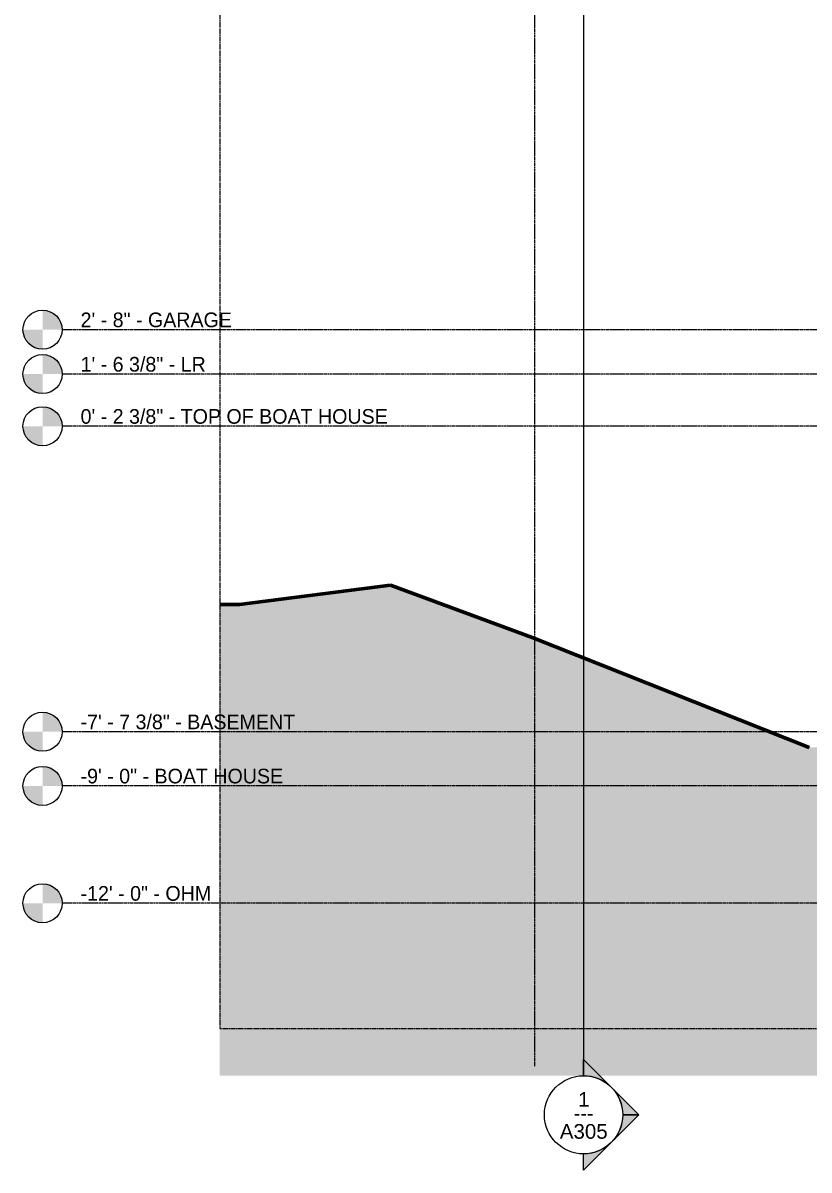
# Model space of a CAD drawing. Header units: inches. Extents: x -8998 to -7518, y -226 to 479.
# Drawn here: x -8219.5 to -7978.3, y -225.9 to 126.1 of the extents above; entities that cross this region are included whole.
import ezdxf

# ---------------------------------------------------------------- set-up
doc = ezdxf.new("R2010")
doc.units = ezdxf.units.IN
doc.header["$MEASUREMENT"] = 0
doc.linetypes.add('Aligning Line 1_8_', pattern=[0.25, 0.125, -0.125])
doc.linetypes.add('Grid Line 1_2_', pattern=[0.875, 0.5, -0.125, 0.125, -0.125])
for name, color, linetype, lineweight in [('A-FLOR-LEVL', 51, 'Continuous', 9), ('A-FLOR-LEVL-1', 51, 'Grid Line 1_2_', 9), ('C-TOPO', 7, 'Continuous', 9), ('C-TOPO-1', 7, 'Continuous', 60), ('G-ANNO-SYMB', 111, 'Aligning Line 1_8_', 9), ('G-ANNO-SYMB-1', 111, 'Continuous', 9), ('S-GRID-1', 1, 'Grid Line 1_2_', 9)]:
    doc.layers.add(name, color=color, linetype=linetype, lineweight=lineweight)
doc.styles.add('Arial_1', font='arial.ttf', dxfattribs={"height": 4.5})
doc.styles.add('Century Gothic', font='ufonts.com_century-gothic.ttf', dxfattribs={"height": 4.5})

# ---------------------------------------------------------------- blocks, each defined once
blk = doc.blocks.new('Level - Level Head - Circle-50818-Section 26')
at = {"layer": 'A-FLOR-LEVL'}
h = blk.add_hatch(color=256, dxfattribs=at)
edge = h.paths.add_edge_path(flags=0)
edge.add_line((8283.6, 32), (8289.6, 32))
edge.add_arc((8283.6, 32), 6, 0, 90)
edge.add_line((8283.6, 38), (8283.6, 32))
h = blk.add_hatch(color=256, dxfattribs=at)
edge = h.paths.add_edge_path(flags=0)
edge.add_line((8283.6, 26), (8283.6, 32))
edge.add_line((8283.6, 32), (8277.6, 32))
edge.add_arc((8283.6, 32), 6, 180, 270)
blk.add_circle((8283.6, 32), 6, dxfattribs=at)
blk = doc.blocks.new('Section - Section Head - Filled-22785-Section 26')
at = {"layer": 'G-ANNO-SYMB-1'}
h = blk.add_hatch(color=256, dxfattribs=at)
edge = h.paths.add_edge_path(flags=0)
edge.add_arc((8666.17, 417.77), 12.02, 47.9216, 90)
edge.add_line((8666.17, 429.79), (8666.17, 434.74))
edge.add_line((8666.17, 434.74), (8674.22, 426.69))
h = blk.add_hatch(color=256, dxfattribs=at)
edge = h.paths.add_edge_path(flags=0)
edge.add_line((8674.65, 426.26), (8683.14, 417.77))
edge.add_line((8683.14, 417.77), (8678.17, 417.77))
edge.add_arc((8666.17, 417.77), 12, 360, 405)
h = blk.add_hatch(color=256, dxfattribs=at)
edge = h.paths.add_edge_path(flags=0)
edge.add_arc((8666.17, 417.77), 12, 315, 360)
edge.add_line((8678.17, 417.77), (8683.14, 417.77))
edge.add_line((8683.14, 417.77), (8674.65, 409.28))
h = blk.add_hatch(color=256, dxfattribs=at)
edge = h.paths.add_edge_path(flags=0)
edge.add_line((8674.22, 408.85), (8666.17, 400.8))
edge.add_line((8666.17, 400.8), (8666.17, 405.75))
edge.add_arc((8666.17, 417.77), 12.02, 270, 312.0784)
for p, q in [((8674.22, 426.69), (8666.17, 434.74)), ((8666.17, 434.74), (8666.17, 429.79)), ((8683.14, 417.77), (8674.65, 426.26)), ((8674.65, 409.28), (8683.14, 417.77)), ((8678.17, 417.77), (8683.14, 417.77)), ((8683.14, 417.77), (8678.17, 417.77)), ((8666.17, 400.8), (8674.22, 408.85)), ((8666.17, 405.75), (8666.17, 400.8))]:
    blk.add_line(p, q, dxfattribs=at)
for centre, radius, start, end in [((8666.17, 417.79), 12, 90, 270), ((8666.17, 417.79), 12, 270, 90), ((8666.17, 417.77), 12.02, 47.9216, 90), ((8666.17, 417.77), 12, 360, 45), ((8666.17, 417.77), 12, 315, 360), ((8666.17, 417.77), 12.02, 270, 312.0784)]:
    blk.add_arc(centre, radius, start, end, dxfattribs=at)

msp = doc.modelspace()

# ---------------------------------------------------------------- hatches: boundary and pattern name
at = {"layer": 'C-TOPO'}
msp.add_hatch(color=256, dxfattribs=at).paths.add_polyline_path([(-8131.29, -196.92), (-7804.26, -196.92), (-7804.26, -157), (-7811.26, -157), (-7811.26, -145), (-7804.26, -145), (-7804.26, -96.19), (-7978.34, -96.19), (-8063.24, -62.4), (-8106.78, -46.35), (-8153.01, -52.37), (-8159.14, -52.37), (-8159.14, -196.92), (-8153.01, -196.92)], flags=0)

# ---------------------------------------------------------------- linework, layer by layer
at = {"layer": 'A-FLOR-LEVL-1'}
for p, q in [((-7518.36, 32), (-8207.49, 32)), ((-7518.36, 18.37), (-8207.49, 18.37)), ((-7518.36, 2.37), (-8207.49, 2.37)), ((-7518.36, -91.37), (-8207.49, -91.37)), ((-7518.36, -108), (-8207.49, -108)), ((-7518.36, -144), (-8207.49, -144))]:
    msp.add_line(p, q, dxfattribs=at)
at = {"layer": 'C-TOPO'}
for p, q in [((-8106.78, -46.35), (-8153.01, -52.37)), ((-8106.78, -46.35), (-8063.24, -62.4)), ((-8153.01, -52.37), (-8159.14, -52.37)), ((-8063.24, -62.4), (-7978.34, -96.19))]:
    msp.add_line(p, q, dxfattribs=at)
at = {"layer": 'C-TOPO-1'}
for p, q in [((-8106.78, -46.35), (-8153.01, -52.37)), ((-8063.24, -62.4), (-8106.78, -46.35)), ((-8153.01, -52.37), (-8159.14, -52.37)), ((-7978.34, -96.19), (-8063.24, -62.4))]:
    msp.add_line(p, q, dxfattribs=at)
at = {"layer": 'G-ANNO-SYMB'}
for p, q in [((-8159.11, 405.77), (-8159.11, -182.48)), ((-8159.11, -182.48), (-7566.74, -182.48))]:
    msp.add_line(p, q, dxfattribs=at)
at = {"layer": 'G-ANNO-SYMB-1'}
msp.add_line((-8047.51, 405.77), (-8047.51, -196.9), dxfattribs=at)
at = {"layer": 'S-GRID-1'}
msp.add_line((-8062.51, -194), (-8062.51, 454.14), dxfattribs=at)

# ---------------------------------------------------------------- block references
at = {"layer": 'A-FLOR-LEVL'}
for p in [(-16497.08, 0), (-16497.08, -13.62), (-16497.08, -29.62), (-16497.08, -123.37), (-16497.08, -140), (-16497.08, -176)]:
    msp.add_blockref('Level - Level Head - Circle-50818-Section 26', p, dxfattribs=at)
at = {"layer": 'G-ANNO-SYMB-1', "extrusion": (0, 0, -1), "rotation": 180}
msp.add_blockref('Section - Section Head - Filled-22785-Section 26', (16713.68, 208.87), dxfattribs=at)

# ---------------------------------------------------------------- texts
at = {"layer": 'A-FLOR-LEVL', "char_height": 4.5, "attachment_point": 1, "style": 'Century Gothic'}
for s, insert, width in [('2\' - 8" - GARAGE', (-8201.81, 37.28), 59.388), ('1\' - 6 3/8" - LR', (-8201.81, 23.65), 48.3285), ('0\' - 2 3/8" - TOP OF BOAT HOUSE', (-8201.81, 7.65), 116.5035), ('-7\' - 7 3/8" - BASEMENT', (-8201.81, -86.1), 81.0525), ('-9\' - 0" - BOAT HOUSE', (-8201.81, -102.72), 75.9015), ('-12\' - 0" - OHM', (-8201.81, -138.72), 52.2675)]:
    msp.add_mtext(s, dxfattribs=dict(at, insert=insert, width=width))
at = {"layer": 'G-ANNO-SYMB-1', "char_height": 4.5, "attachment_point": 1}
for s, insert, width, style in [('1', (-8049.17, -201.94), 4.242, 'Arial_1'), ('---', (-8050.5, -206.2), 7.7265, 'Century Gothic'), ('A305', (-8054.8, -211.76), 17.877, 'Arial_1')]:
    msp.add_mtext(s, dxfattribs=dict(at, insert=insert, width=width, style=style))

doc.saveas('drawing.dxf')
